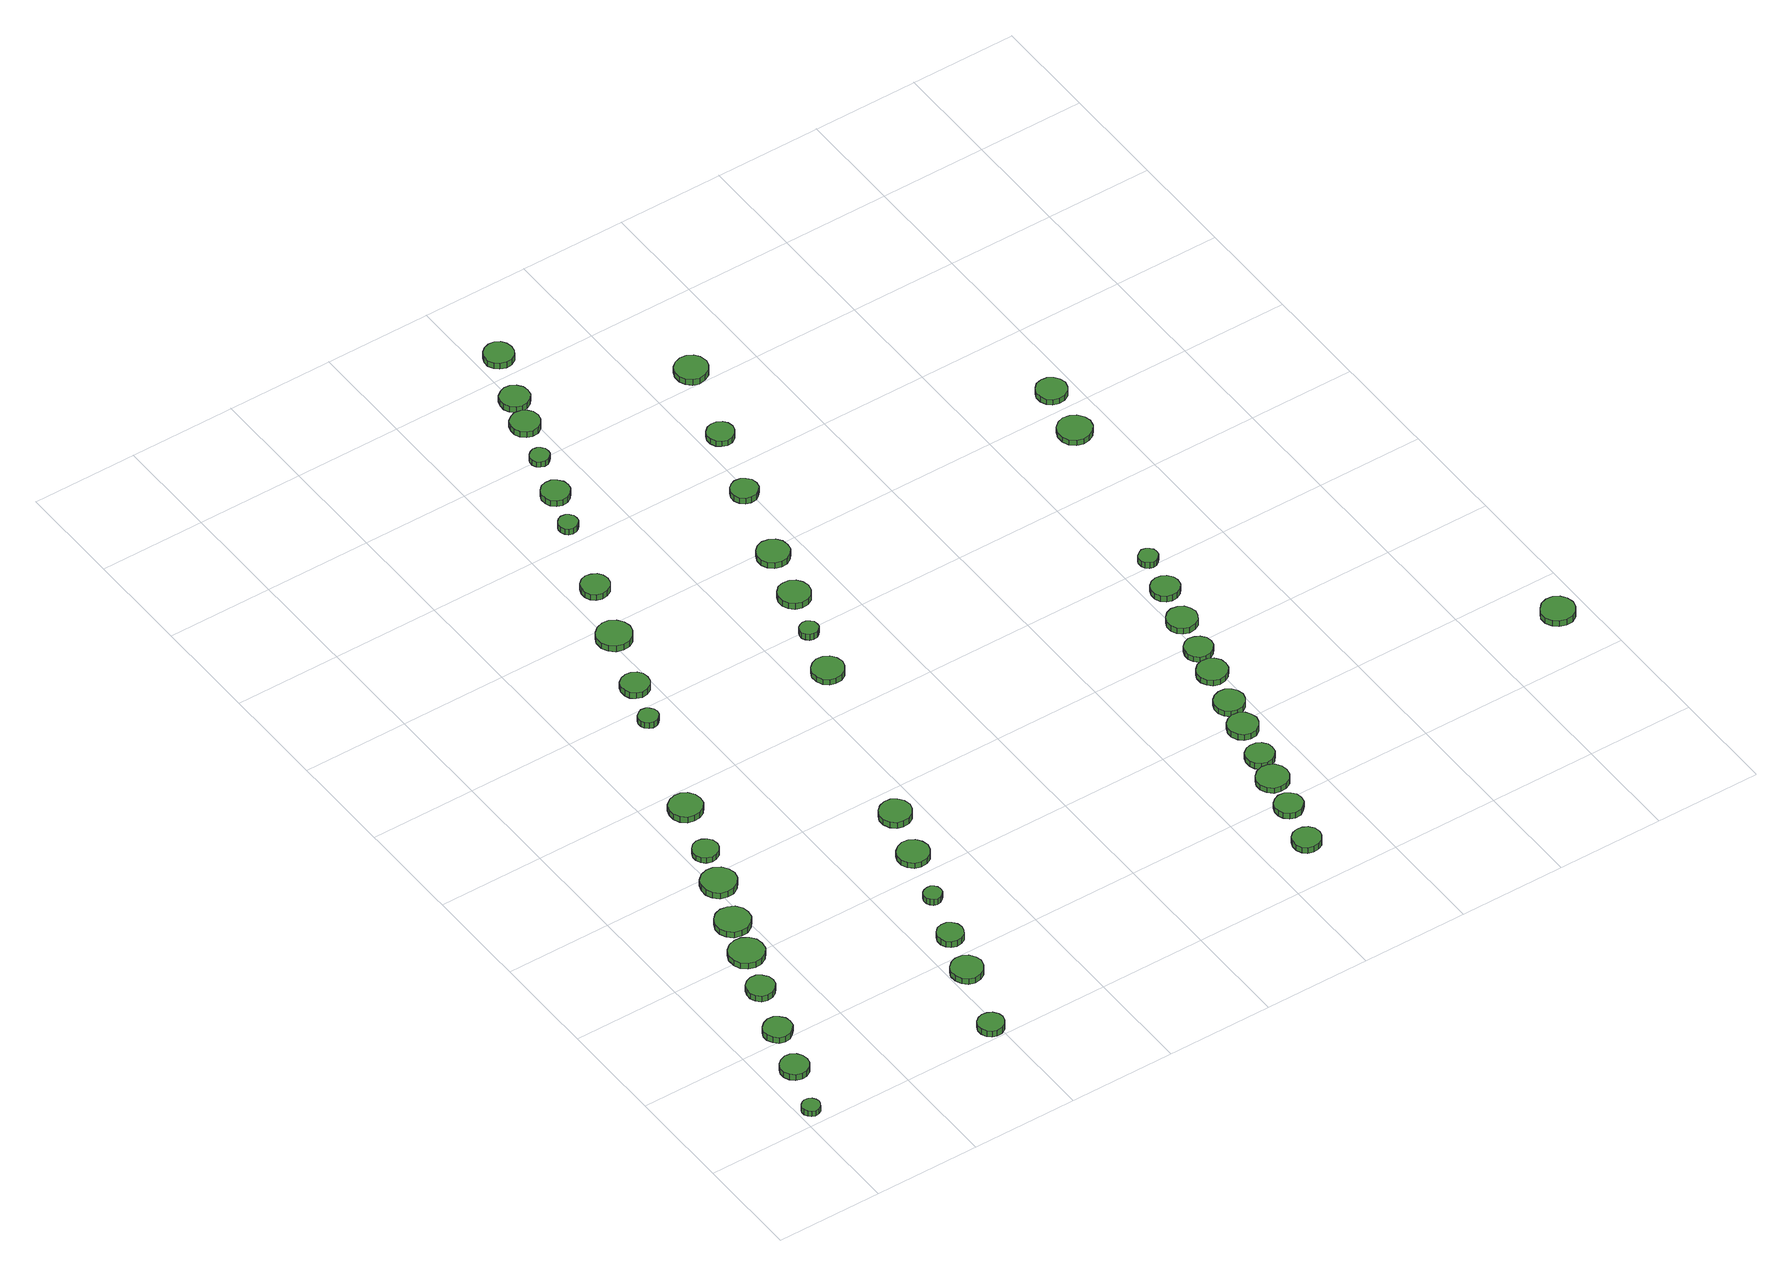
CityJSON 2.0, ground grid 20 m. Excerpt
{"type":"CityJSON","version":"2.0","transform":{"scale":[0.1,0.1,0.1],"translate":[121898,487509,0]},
"CityObjects":{
"tree1":{"type":"SolitaryVegetationObject","attributes":{"function":"something"},"geometry":[{"type":"MultiSurface","lod":"1","boundaries":[[[0,1,2,3,4,5,6,7,8,9,10,11,12,13,14]],[[15,16,17,18,19,20,21,22,23,24,25,26,27,28,29]],[[0,29,28,1]],[[1,28,27,2]],[[2,27,26,3]],[[3,26,25,4]],[[4,25,24,5]],[[5,24,23,6]],[[6,23,22,7]],[[7,22,21,8]],[[8,21,20,9]],[[9,20,19,10]],[[10,19,18,11]],[[11,18,17,12]],[[12,17,16,13]],[[13,16,15,14]],[[14,15,29,0]]]}]},
"tree2":{"type":"SolitaryVegetationObject","attributes":{"function":"something"},"geometry":[{"type":"MultiSurface","lod":"1","boundaries":[[[30,31,32,33,34,35,36,37,38,39,40,41,42,43,44]],[[45,46,47,48,49,50,51,52,53,54,55,56,57,58,59]],[[30,59,58,31]],[[31,58,57,32]],[[32,57,56,33]],[[33,56,55,34]],[[34,55,54,35]],[[35,54,53,36]],[[36,53,52,37]],[[37,52,51,38]],[[38,51,50,39]],[[39,50,49,40]],[[40,49,48,41]],[[41,48,47,42]],[[42,47,46,43]],[[43,46,45,44]],[[44,45,59,30]]]}]},
"tree3":{"type":"SolitaryVegetationObject","attributes":{"function":"something"},"geometry":[{"type":"MultiSurface","lod":"1","boundaries":[[[60,61,62,63,64,65,66,67,68,69,70,71,72,73,74]],[[75,76,77,78,79,80,81,82,83,84,85,86,87,88,89]],[[60,89,88,61]],[[61,88,87,62]],[[62,87,86,63]],[[63,86,85,64]],[[64,85,84,65]],[[65,84,83,66]],[[66,83,82,67]],[[67,82,81,68]],[[68,81,80,69]],[[69,80,79,70]],[[70,79,78,71]],[[71,78,77,72]],[[72,77,76,73]],[[73,76,75,74]],[[74,75,89,60]]]}]},
"tree4":{"type":"SolitaryVegetationObject","attributes":{"function":"something"},"geometry":[{"type":"MultiSurface","lod":"1","boundaries":[[[90,91,92,93,94,95,96,97,98,99,100,101,102,103,104]],[[105,106,107,108,109,110,111,112,113,114,115,116,117,118,119]],[[90,119,118,91]],[[91,118,117,92]],[[92,117,116,93]],[[93,116,115,94]],[[94,115,114,95]],[[95,114,113,96]],[[96,113,112,97]],[[97,112,111,98]],[[98,111,110,99]],[[99,110,109,100]],[[100,109,108,101]],[[101,108,107,102]],[[102,107,106,103]],[[103,106,105,104]],[[104,105,119,90]]]}]},
"tree5":{"type":"SolitaryVegetationObject","attributes":{"function":"something"},"geometry":[{"type":"MultiSurface","lod":"1","boundaries":[[[120,121,122,123,124,125,126,127,128,129,130,131,132,133,134]],[[135,136,137,138,139,140,141,142,143,144,145,146,147,148,149]],[[120,149,148,121]],[[121,148,147,122]],[[122,147,146,123]],[[123,146,145,124]],[[124,145,144,125]],[[125,144,143,126]],[[126,143,142,127]],[[127,142,141,128]],[[128,141,140,129]],[[129,140,139,130]],[[130,139,138,131]],[[131,138,137,132]],[[132,137,136,133]],[[133,136,135,134]],[[134,135,149,120]]]}]},
"tree6":{"type":"SolitaryVegetationObject","attributes":{"function":"something"},"geometry":[{"type":"MultiSurface","lod":"1","boundaries":[[[150,151,152,153,154,155,156,157,158,159,160,161,162,163,164]],[[165,166,167,168,169,170,171,172,173,174,175,176,177,178,179]],[[150,179,178,151]],[[151,178,177,152]],[[152,177,176,153]],[[153,176,175,154]],[[154,175,174,155]],[[155,174,173,156]],[[156,173,172,157]],[[157,172,171,158]],[[158,171,170,159]],[[159,170,169,160]],[[160,169,168,161]],[[161,168,167,162]],[[162,167,166,163]],[[163,166,165,164]],[[164,165,179,150]]]}]},
"tree7":{"type":"SolitaryVegetationObject","attributes":{"function":"something"},"geometry":[{"type":"MultiSurface","lod":"1","boundaries":[[[180,181,182,183,184,185,186,187,188,189,190,191,192,193,194]],[[195,196,197,198,199,200,201,202,203,204,205,206,207,208,209]],[[180,209,208,181]],[[181,208,207,182]],[[182,207,206,183]],[[183,206,205,184]],[[184,205,204,185]],[[185,204,203,186]],[[186,203,202,187]],[[187,202,201,188]],[[188,201,200,189]],[[189,200,199,190]],[[190,199,198,191]],[[191,198,197,192]],[[192,197,196,193]],[[193,196,195,194]],[[194,195,209,180]]]}]},
"tree8":{"type":"SolitaryVegetationObject","attributes":{"function":"something"},"geometry":[{"type":"MultiSurface","lod":"1","boundaries":[[[210,211,212,213,214,215,216,217,218,219,220,221,222,223,224]],[[225,226,227,228,229,230,231,232,233,234,235,236,237,238,239]],[[210,239,238,211]],[[211,238,237,212]],[[212,237,236,213]],[[213,236,235,214]],[[214,235,234,215]],[[215,234,233,216]],[[216,233,232,217]],[[217,232,231,218]],[[218,231,230,219]],[[219,230,229,220]],[[220,229,228,221]],[[221,228,227,222]],[[222,227,226,223]],[[223,226,225,224]],[[224,225,239,210]]]}]},
"tree9":{"type":"SolitaryVegetationObject","attributes":{"function":"something"},"geometry":[{"type":"MultiSurface","lod":"1","boundaries":[[[240,241,242,243,244,245,246,247,248,249,250,251,252,253,254]],[[255,256,257,258,259,260,261,262,263,264,265,266,267,268,269]],[[240,269,268,241]],[[241,268,267,242]],[[242,267,266,243]],[[243,266,265,244]],[[244,265,264,245]],[[245,264,263,246]],[[246,263,262,247]],[[247,262,261,248]],[[248,261,260,249]],[[249,260,259,250]],[[250,259,258,251]],[[251,258,257,252]],[[252,257,256,253]],[[253,256,255,254]],[[254,255,269,240]]]}]},
"tree10":{"type":"SolitaryVegetationObject","attributes":{"function":"something"},"geometry":[{"type":"MultiSurface","lod":"1","boundaries":[[[270,271,272,273,274,275,276,277,278,279,280,281,282,283,284]],[[285,286,287,288,289,290,291,292,293,294,295,296,297,298,299]],[[270,299,298,271]],[[271,298,297,272]],[[272,297,296,273]],[[273,296,295,274]],[[274,295,294,275]],[[275,294,293,276]],[[276,293,292,277]],[[277,292,291,278]],[[278,291,290,279]],[[279,290,289,280]],[[280,289,288,281]],[[281,288,287,282]],[[282,287,286,283]],[[283,286,285,284]],[[284,285,299,270]]]}]},
"tree11":{"type":"SolitaryVegetationObject","attributes":{"function":"something"},"geometry":[{"type":"MultiSurface","lod":"1","boundaries":[[[300,301,302,303,304,305,306,307,308,309,310,311,312,313,314]],[[315,316,317,318,319,320,321,322,323,324,325,326,327,328,329]],[[300,329,328,301]],[[301,328,327,302]],[[302,327,326,303]],[[303,326,325,304]],[[304,325,324,305]],[[305,324,323,306]],[[306,323,322,307]],[[307,322,321,308]],[[308,321,320,309]],[[309,320,319,310]],[[310,319,318,311]],[[311,318,317,312]],[[312,317,316,313]],[[313,316,315,314]],[[314,315,329,300]]]}]},
"tree12":{"type":"SolitaryVegetationObject","attributes":{"function":"something"},"geometry":[{"type":"MultiSurface","lod":"1","boundaries":[[[330,331,332,333,334,335,336,337,338,339,340,341,342,343,344]],[[345,346,347,348,349,350,351,352,353,354,355,356,357,358,359]],[[330,359,358,331]],[[331,358,357,332]],[[332,357,356,333]],[[333,356,355,334]],[[334,355,354,335]],[[335,354,353,336]],[[336,353,352,337]],[[337,352,351,338]],[[338,351,350,339]],[[339,350,349,340]],[[340,349,348,341]],[[341,348,347,342]],[[342,347,346,343]],[[343,346,345,344]],[[344,345,359,330]]]}]},
"tree13":{"type":"SolitaryVegetationObject","attributes":{"function":"something"},"geometry":[{"type":"MultiSurface","lod":"1","boundaries":[[[360,361,362,363,364,365,366,367,368,369,370,371,372,373,374]],[[375,376,377,378,379,380,381,382,383,384,385,386,387,388,389]],[[360,389,388,361]],[[361,388,387,362]],[[362,387,386,363]],[[363,386,385,364]],[[364,385,384,365]],[[365,384,383,366]],[[366,383,382,367]],[[367,382,381,368]],[[368,381,380,369]],[[369,380,379,370]],[[370,379,378,371]],[[371,378,377,372]],[[372,377,376,373]],[[373,376,375,374]],[[374,375,389,360]]]}]},
"tree14":{"type":"SolitaryVegetationObject","attributes":{"function":"something"},"geometry":[{"type":"MultiSurface","lod":"1","boundaries":[[[390,391,392,393,394,395,396,397,398,399,400,401,402,403,404]],[[405,406,407,408,409,410,411,412,413,414,415,416,417,418,419]],[[390,419,418,391]],[[391,418,417,392]],[[392,417,416,393]],[[393,416,415,394]],[[394,415,414,395]],[[395,414,413,396]],[[396,413,412,397]],[[397,412,411,398]],[[398,411,410,399]],[[399,410,409,400]],[[400,409,408,401]],[[401,408,407,402]],[[402,407,406,403]],[[403,406,405,404]],[[404,405,419,390]]]}]},
"tree15":{"type":"SolitaryVegetationObject","attributes":{"function":"something"},"geometry":[{"type":"MultiSurface","lod":"1","boundaries":[[[420,421,422,423,424,425,426,427,428,429,430,431,432,433,434]],[[435,436,437,438,439,440,441,442,443,444,445,446,447,448,449]],[[420,449,448,421]],[[421,448,447,422]],[[422,447,446,423]],[[423,446,445,424]],[[424,445,444,425]],[[425,444,443,426]],[[426,443,442,427]],[[427,442,441,428]],[[428,441,440,429]],[[429,440,439,430]],[[430,439,438,431]],[[431,438,437,432]],[[432,437,436,433]],[[433,436,435,434]],[[434,435,449,420]]]}]},
"tree16":{"type":"SolitaryVegetationObject","attributes":{"function":"something"},"geometry":[{"type":"MultiSurface","lod":"1","boundaries":[[[450,451,452,453,454,455,456,457,458,459,460,461,462,463,464]],[[465,466,467,468,469,470,471,472,473,474,475,476,477,478,479]],[[450,479,478,451]],[[451,478,477,452]],[[452,477,476,453]],[[453,476,475,454]],[[454,475,474,455]],[[455,474,473,456]],[[456,473,472,457]],[[457,472,471,458]],[[458,471,470,459]],[[459,470,469,460]],[[460,469,468,461]],[[461,468,467,462]],[[462,467,466,463]],[[463,466,465,464]],[[464,465,479,450]]]}]},
"tree17":{"type":"SolitaryVegetationObject","attributes":{"function":"something"},"geometry":[{"type":"MultiSurface","lod":"1","boundaries":[[[480,481,482,483,484,485,486,487,488,489,490,491,492,493,494]],[[495,496,497,498,499,500,501,502,503,504,505,506,507,508,509]],[[480,509,508,481]],[[481,508,507,482]],[[482,507,506,483]],[[483,506,505,484]],[[484,505,504,485]],[[485,504,503,486]],[[486,503,502,487]],[[487,502,501,488]],[[488,501,500,489]],[[489,500,499,490]],[[490,499,498,491]],[[491,498,497,492]],[[492,497,496,493]],[[493,496,495,494]],[[494,495,509,480]]]}]},
"tree18":{"type":"SolitaryVegetationObject","attributes":{"function":"something"},"geometry":[{"type":"MultiSurface","lod":"1","boundaries":[[[510,511,512,513,514,515,516,517,518,519,520,521,522,523,524]],[[525,526,527,528,529,530,531,532,533,534,535,536,537,538,539]],[[510,539,538,511]],[[511,538,537,512]],[[512,537,536,513]],[[513,536,535,514]],[[514,535,534,515]],[[515,534,533,516]],[[516,533,532,517]],[[517,532,531,518]],[[518,531,530,519]],[[519,530,529,520]],[[520,529,528,521]],[[521,528,527,522]],[[522,527,526,523]],[[523,526,525,524]],[[524,525,539,510]]]}]},
"tree19":{"type":"SolitaryVegetationObject","attributes":{"function":"something"},"geometry":[{"type":"MultiSurface","lod":"1","boundaries":[[[540,541,542,543,544,545,546,547,548,549,550,551,552,553,554]],[[555,556,557,558,559,560,561,562,563,564,565,566,567,568,569]],[[540,569,568,541]],[[541,568,567,542]],[[542,567,566,543]],[[543,566,565,544]],[[544,565,564,545]],[[545,564,563,546]],[[546,563,562,547]],[[547,562,561,548]],[[548,561,560,549]],[[549,560,559,550]],[[550,559,558,551]],[[551,558,557,552]],[[552,557,556,553]],[[553,556,555,554]],[[554,555,569,540]]]}]},
"tree20":{"type":"SolitaryVegetationObject","attributes":{"function":"something"},"geometry":[{"type":"MultiSurface","lod":"1","boundaries":[[[570,571,572,573,574,575,576,577,578,579,580,581,582,583,584]],[[585,586,587,588,589,590,591,592,593,594,595,596,597,598,599]],[[570,599,598,571]],[[571,598,597,572]],[[572,597,596,573]],[[573,596,595,574]],[[574,595,594,575]],[[575,594,593,576]],[[576,593,592,577]],[[577,592,591,578]],[[578,591,590,579]],[[579,590,589,580]],[[580,589,588,581]],[[581,588,587,582]],[[582,587,586,583]],[[583,586,585,584]],[[584,585,599,570]]]}]},
"tree21":{"type":"SolitaryVegetationObject","attributes":{"function":"something"},"geometry":[{"type":"MultiSurface","lod":"1","boundaries":[[[600,601,602,603,604,605,606,607,608,609,610,611,612,613,614]],[[615,616,617,618,619,620,621,622,623,624,625,626,627,628,629]],[[600,629,628,601]],[[601,628,627,602]],[[602,627,626,603]],[[603,626,625,604]],[[604,625,624,605]],[[605,624,623,606]],[[606,623,622,607]],[[607,622,621,608]],[[608,621,620,609]],[[609,620,619,610]],[[610,619,618,611]],[[611,618,617,612]],[[612,617,616,613]],[[613,616,615,614]],[[614,615,629,600]]]}]},
"tree22":{"type":"SolitaryVegetationObject","attributes":{"function":"something"},"geometry":[{"type":"MultiSurface","lod":"1","boundaries":[[[630,631,632,633,634,635,636,637,638,639,640,641,642,643,644]],[[645,646,647,648,649,650,651,652,653,654,655,656,657,658,659]],[[630,659,658,631]],[[631,658,657,632]],[[632,657,656,633]],[[633,656,655,634]],[[634,655,654,635]],[[635,654,653,636]],[[636,653,652,637]],[[637,652,651,638]],[[638,651,650,639]],[[639,650,649,640]],[[640,649,648,641]],[[641,648,647,642]],[[642,647,646,643]],[[643,646,645,644]],[[644,645,659,630]]]}]},
"tree23":{"type":"SolitaryVegetationObject","attributes":{"function":"something"},"geometry":[{"type":"MultiSurface","lod":"1","boundaries":[[[660,661,662,663,664,665,666,667,668,669,670,671,672,673,674]],[[675,676,677,678,679,680,681,682,683,684,685,686,687,688,689]],[[660,689,688,661]],[[661,688,687,662]],[[662,687,686,663]],[[663,686,685,664]],[[664,685,684,665]],[[665,684,683,666]],[[666,683,682,667]],[[667,682,681,668]],[[668,681,680,669]],[[669,680,679,670]],[[670,679,678,671]],[[671,678,677,672]],[[672,677,676,673]],[[673,676,675,674]],[[674,675,689,660]]]}]},
"tree24":{"type":"SolitaryVegetationObject","attributes":{"function":"something"},"geometry":[{"type":"MultiSurface","lod":"1","boundaries":[[[690,691,692,693,694,695,696,697,698,699,700,701,702,703,704]],[[705,706,707,708,709,710,711,712,713,714,715,716,717,718,719]],[[690,719,718,691]],[[691,718,717,692]],[[692,717,716,693]],[[693,716,715,694]],[[694,715,714,695]],[[695,714,713,696]],[[696,713,712,697]],[[697,712,711,698]],[[698,711,710,699]],[[699,710,709,700]],[[700,709,708,701]],[[701,708,707,702]],[[702,707,706,703]],[[703,706,705,704]],[[704,705,719,690]]]}]},
"tree25":{"type":"SolitaryVegetationObject","attributes":{"function":"something"},"geometry":[{"type":"MultiSurface","lod":"1","boundaries":[[[720,721,722,723,724,725,726,727,728,729,730,731,732,733,734]],[[735,736,737,738,739,740,741,742,743,744,745,746,747,748,749]],[[720,749,748,721]],[[721,748,747,722]],[[722,747,746,723]],[[723,746,745,724]],[[724,745,744,725]],[[725,744,743,726]],[[726,743,742,727]],[[727,742,741,728]],[[728,741,740,729]],[[729,740,739,730]],[[730,739,738,731]],[[731,738,737,732]],[[732,737,736,733]],[[733,736,735,734]],[[734,735,749,720]]]}]},
"tree26":{"type":"SolitaryVegetationObject","attributes":{"function":"something"},"geometry":[{"type":"MultiSurface","lod":"1","boundaries":[[[750,751,752,753,754,755,756,757,758,759,760,761,762,763,764]],[[765,766,767,768,769,770,771,772,773,774,775,776,777,778,779]],[[750,779,778,751]],[[751,778,777,752]],[[752,777,776,753]],[[753,776,775,754]],[[754,775,774,755]],[[755,774,773,756]],[[756,773,772,757]],[[757,772,771,758]],[[758,771,770,759]],[[759,770,769,760]],[[760,769,768,761]],[[761,768,767,762]],[[762,767,766,763]],[[763,766,765,764]],[[764,765,779,750]]]}]},
"tree27":{"type":"SolitaryVegetationObject","attributes":{"function":"something"},"geometry":[{"type":"MultiSurface","lod":"1","boundaries":[[[780,781,782,783,784,785,786,787,788,789,790,791,792,793,794]],[[795,796,797,798,799,800,801,802,803,804,805,806,807,808,809]],[[780,809,808,781]],[[781,808,807,782]],[[782,807,806,783]],[[783,806,805,784]],[[784,805,804,785]],[[785,804,803,786]],[[786,803,802,787]],[[787,802,801,788]],[[788,801,800,789]],[[789,800,799,790]],[[790,799,798,791]],[[791,798,797,792]],[[792,797,796,793]],[[793,796,795,794]],[[794,795,809,780]]]}]},
"tree28":{"type":"SolitaryVegetationObject","attributes":{"function":"something"},"geometry":[{"type":"MultiSurface","lod":"1","boundaries":[[[810,811,812,813,814,815,816,817,818,819,820,821,822,823,824]],[[825,826,827,828,829,830,831,832,833,834,835,836,837,838,839]],[[810,839,838,811]],[[811,838,837,812]],[[812,837,836,813]],[[813,836,835,814]],[[814,835,834,815]],[[815,834,833,816]],[[816,833,832,817]],[[817,832,831,818]],[[818,831,830,819]],[[819,830,829,820]],[[820,829,828,821]],[[821,828,827,822]],[[822,827,826,823]],[[823,826,825,824]],[[824,825,839,810]]]}]},
"tree29":{"type":"SolitaryVegetationObject","attributes":{"function":"something"},"geometry":[{"type":"MultiSurface","lod":"1","boundaries":[[[840,841,842,843,844,845,846,847,848,849,850,851,852,853,854]],[[855,856,857,858,859,860,861,862,863,864,865,866,867,868,869]],[[840,869,868,841]],[[841,868,867,842]],[[842,867,866,843]],[[843,866,865,844]],[[844,865,864,845]],[[845,864,863,846]],[[846,863,862,847]],[[847,862,861,848]],[[848,861,860,849]],[[849,860,859,850]],[[850,859,858,851]],[[851,858,857,852]],[[852,857,856,853]],[[853,856,855,854]],[[854,855,869,840]]]}]},
"tree30":{"type":"SolitaryVegetationObject","attributes":{"function":"something"},"geometry":[{"type":"MultiSurface","lod":"1","boundaries":[[[870,871,872,873,874,875,876,877,878,879,880,881,882,883,884]],[[885,886,887,888,889,890,891,892,893,894,895,896,897,898,899]],[[870,899,898,871]],[[871,898,897,872]],[[872,897,896,873]],[[873,896,895,874]],[[874,895,894,875]],[[875,894,893,876]],[[876,893,892,877]],[[877,892,891,878]],[[878,891,890,879]],[[879,890,889,880]],[[880,889,888,881]],[[881,888,887,882]],[[882,887,886,883]],[[883,886,885,884]],[[884,885,899,870]]]}]},
"tree31":{"type":"SolitaryVegetationObject","attributes":{"function":"something"},"geometry":[{"type":"MultiSurface","lod":"1","boundaries":[[[900,901,902,903,904,905,906,907,908,909,910,911,912,913,914]],[[915,916,917,918,919,920,921,922,923,924,925,926,927,928,929]],[[900,929,928,901]],[[901,928,927,902]],[[902,927,926,903]],[[903,926,925,904]],[[904,925,924,905]],[[905,924,923,906]],[[906,923,922,907]],[[907,922,921,908]],[[908,921,920,909]],[[909,920,919,910]],[[910,919,918,911]],[[911,918,917,912]],[[912,917,916,913]],[[913,916,915,914]],[[914,915,929,900]]]}]},
"tree32":{"type":"SolitaryVegetationObject","attributes":{"function":"something"},"geometry":[{"type":"MultiSurface","lod":"1","boundaries":[[[930,931,932,933,934,935,936,937,938,939,940,941,942,943,944]],[[945,946,947,948,949,950,951,952,953,954,955,956,957,958,959]],[[930,959,958,931]],[[931,958,957,932]],[[932,957,956,933]],[[933,956,955,934]],[[934,955,954,935]],[[935,954,953,936]],[[936,953,952,937]],[[937,952,951,938]],[[938,951,950,939]],[[939,950,949,940]],[[940,949,948,941]],[[941,948,947,942]],[[942,947,946,943]],[[943,946,945,944]],[[944,945,959,930]]]}]},
"tree33":{"type":"SolitaryVegetationObject","attributes":{"function":"something"},"geometry":[{"type":"MultiSurface","lod":"1","boundaries":[[[960,961,962,963,964,965,966,967,968,969,970,971,972,973,974]],[[975,976,977,978,979,980,981,982,983,984,985,986,987,988,989]],[[960,989,988,961]],[[961,988,987,962]],[[962,987,986,963]],[[963,986,985,964]],[[964,985,984,965]],[[965,984,983,966]],[[966,983,982,967]],[[967,982,981,968]],[[968,981,980,969]],[[969,980,979,970]],[[970,979,978,971]],[[971,978,977,972]],[[972,977,976,973]],[[973,976,975,974]],[[974,975,989,960]]]}]},
"tree34":{"type":"SolitaryVegetationObject","attributes":{"function":"something"},"geometry":[{"type":"MultiSurface","lod":"1","boundaries":[[[990,991,992,993,994,995,996,997,998,999,1000,1001,1002,1003,1004]],[[1005,1006,1007,1008,1009,1010,1011,1012,1013,1014,1015,1016,1017,1018,1019]],[[990,1019,1018,991]],[[991,1018,1017,992]],[[992,1017,1016,993]],[[993,1016,1015,994]],[[994,1015,1014,995]],[[995,1014,1013,996]],[[996,1013,1012,997]],[[997,1012,1011,998]],[[998,1011,1010,999]],[[999,1010,1009,1000]],[[1000,1009,1008,1001]],[[1001,1008,1007,1002]],[[1002,1007,1006,1003]],[[1003,1006,1005,1004]],[[1004,1005,1019,990]]]}]},
"tree35":{"type":"SolitaryVegetationObject","attributes":{"function":"something"},"geometry":[{"type":"MultiSurface","lod":"1","boundaries":[[[1020,1021,1022,1023,1024,1025,1026,1027,1028,1029,1030,1031,1032,1033,1034]],[[1035,1036,1037,1038,1039,1040,1041,1042,1043,1044,1045,1046,1047,1048,1049]],[[1020,1049,1048,1021]],[[1021,1048,1047,1022]],[[1022,1047,1046,1023]],[[1023,1046,1045,1024]],[[1024,1045,1044,1025]],[[1025,1044,1043,1026]],[[1026,1043,1042,1027]],[[1027,1042,1041,1028]],[[1028,1041,1040,1029]],[[1029,1040,1039,1030]],[[1030,1039,1038,1031]],[[1031,1038,1037,1032]],[[1032,1037,1036,1033]],[[1033,1036,1035,1034]],[[1034,1035,1049,1020]]]}]},
"tree36":{"type":"SolitaryVegetationObject","attributes":{"function":"something"},"geometry":[{"type":"MultiSurface","lod":"1","boundaries":[[[1050,1051,1052,1053,1054,1055,1056,1057,1058,1059,1060,1061,1062,1063,1064]],[[1065,1066,1067,1068,1069,1070,1071,1072,1073,1074,1075,1076,1077,1078,1079]],[[1050,1079,1078,1051]],[[1051,1078,1077,1052]],[[1052,1077,1076,1053]],[[1053,1076,1075,1054]],[[1054,1075,1074,1055]],[[1055,1074,1073,1056]],[[1056,1073,1072,1057]],[[1057,1072,1071,1058]],[[1058,1071,1070,1059]],[[1059,1070,1069,1060]],[[1060,1069,1068,1061]],[[1061,1068,1067,1062]],[[1062,1067,1066,1063]],[[1063,1066,1065,1064]],[[1064,1065,1079,1050]]]}]},
"tree37":{"type":"SolitaryVegetationObject","attributes":{"function":"something"},"geometry":[{"type":"MultiSurface","lod":"1","boundaries":[[[1080,1081,1082,1083,1084,1085,1086,1087,1088,1089,1090,1091,1092,1093,1094]],[[1095,1096,1097,1098,1099,1100,1101,1102,1103,1104,1105,1106,1107,1108,1109]],[[1080,1109,1108,1081]],[[1081,1108,1107,1082]],[[1082,1107,1106,1083]],[[1083,1106,1105,1084]],[[1084,1105,1104,1085]],[[1085,1104,1103,1086]],[[1086,1103,1102,1087]],[[1087,1102,1101,1088]],[[1088,1101,1100,1089]],[[1089,1100,1099,1090]],[[1090,1099,1098,1091]],[[1091,1098,1097,1092]],[[1092,1097,1096,1093]],[[1093,1096,1095,1094]],[[1094,1095,1109,1080]]]}]},
"tree38":{"type":"SolitaryVegetationObject","attributes":{"function":"something"},"geometry":[{"type":"MultiSurface","lod":"1","boundaries":[[[1110,1111,1112,1113,1114,1115,1116,1117,1118,1119,1120,1121,1122,1123,1124]],[[1125,1126,1127,1128,1129,1130,1131,1132,1133,1134,1135,1136,1137,1138,1139]],[[1110,1139,1138,1111]],[[1111,1138,1137,1112]],[[1112,1137,1136,1113]],[[1113,1136,1135,1114]],[[1114,1135,1134,1115]],[[1115,1134,1133,1116]],[[1116,1133,1132,1117]],[[1117,1132,1131,1118]],[[1118,1131,1130,1119]],[[1119,1130,1129,1120]],[[1120,1129,1128,1121]],[[1121,1128,1127,1122]],[[1122,1127,1126,1123]],[[1123,1126,1125,1124]],[[1124,1125,1139,1110]]]}]},
"tree39":{"type":"SolitaryVegetationObject","attributes":{"function":"something"},"geometry":[{"type":"MultiSurface","lod":"1","boundaries":[[[1140,1141,1142,1143,1144,1145,1146,1147,1148,1149,1150,1151,1152,1153,1154]],[[1155,1156,1157,1158,1159,1160,1161,1162,1163,1164,1165,1166,1167,1168,1169]],[[1140,1169,1168,1141]],[[1141,1168,1167,1142]],[[1142,1167,1166,1143]],[[1143,1166,1165,1144]],[[1144,1165,1164,1145]],[[1145,1164,1163,1146]],[[1146,1163,1162,1147]],[[1147,1162,1161,1148]],[[1148,1161,1160,1149]],[[1149,1160,1159,1150]],[[1150,1159,1158,1151]],[[1151,1158,1157,1152]],[[1152,1157,1156,1153]],[[1153,1156,1155,1154]],[[1154,1155,1169,1140]]]}]},
"tree40":{"type":"SolitaryVegetationObject","attributes":{"function":"something"},"geometry":[{"type":"MultiSurface","lod":"1","boundaries":[[[1170,1171,1172,1173,1174,1175,1176,1177,1178,1179,1180,1181,1182,1183,1184]],[[1185,1186,1187,1188,1189,1190,1191,1192,1193,1194,1195,1196,1197,1198,1199]],[[1170,1199,1198,1171]],[[1171,1198,1197,1172]],[[1172,1197,1196,1173]],[[1173,1196,1195,1174]],[[1174,1195,1194,1175]],[[1175,1194,1193,1176]],[[1176,1193,1192,1177]],[[1177,1192,1191,1178]],[[1178,1191,1190,1179]],[[1179,1190,1189,1180]],[[1180,1189,1188,1181]],[[1181,1188,1187,1182]],[[1182,1187,1186,1183]],[[1183,1186,1185,1184]],[[1184,1185,1199,1170]]]}]},
"tree41":{"type":"SolitaryVegetationObject","attributes":{"function":"something"},"geometry":[{"type":"MultiSurface","lod":"1","boundaries":[[[1200,1201,1202,1203,1204,1205,1206,1207,1208,1209,1210,1211,1212,1213,1214]],[[1215,1216,1217,1218,1219,1220,1221,1222,1223,1224,1225,1226,1227,1228,1229]],[[1200,1229,1228,1201]],[[1201,1228,1227,1202]],[[1202,1227,1226,1203]],[[1203,1226,1225,1204]],[[1204,1225,1224,1205]],[[1205,1224,1223,1206]],[[1206,1223,1222,1207]],[[1207,1222,1221,1208]],[[1208,1221,1220,1209]],[[1209,1220,1219,1210]],[[1210,1219,1218,1211]],[[1211,1218,1217,1212]],[[1212,1217,1216,1213]],[[1213,1216,1215,1214]],[[1214,1215,1229,1200]]]}]},
"tree42":{"type":"SolitaryVegetationObject","attributes":{"function":"something"},"geometry":[{"type":"MultiSurface","lod":"1","boundaries":[[[1230,1231,1232,1233,1234,1235,1236,1237,1238,1239,1240,1241,1242,1243,1244]],[[1245,1246,1247,1248,1249,1250,1251,1252,1253,1254,1255,1256,1257,1258,1259]],[[1230,1259,1258,1231]],[[1231,1258,1257,1232]],[[1232,1257,1256,1233]],[[1233,1256,1255,1234]],[[1234,1255,1254,1235]],[[1235,1254,1253,1236]],[[1236,1253,1252,1237]],[[1237,1252,1251,1238]],[[1238,1251,1250,1239]],[[1239,1250,1249,1240]],[[1240,1249,1248,1241]],[[1241,1248,1247,1242]],[[1242,1247,1246,1243]],[[1243,1246,1245,1244]],[[1244,1245,1259,1230]]]}]},
"tree43":{"type":"SolitaryVegetationObject","attributes":{"function":"something"},"geometry":[{"type":"MultiSurface","lod":"1","boundaries":[[[1260,1261,1262,1263,1264,1265,1266,1267,1268,1269,1270,1271,1272,1273,1274]],[[1275,1276,1277,1278,1279,1280,1281,1282,1283,1284,1285,1286,1287,1288,1289]],[[1260,1289,1288,1261]],[[1261,1288,1287,1262]],[[1262,1287,1286,1263]],[[1263,1286,1285,1264]],[[1264,1285,1284,1265]],[[1265,1284,1283,1266]],[[1266,1283,1282,1267]],[[1267,1282,1281,1268]],[[1268,1281,1280,1269]],[[1269,1280,1279,1270]],[[1270,1279,1278,1271]],[[1271,1278,1277,1272]],[[1272,1277,1276,1273]],[[1273,1276,1275,1274]],[[1274,1275,1289,1260]]]}]},
"tree44":{"type":"SolitaryVegetationObject","attributes":{"function":"something"},"geometry":[{"type":"MultiSurface","lod":"1","boundaries":[[[1290,1291,1292,1293,1294,1295,1296,1297,1298,1299,1300,1301,1302,1303,1304]],[[1305,1306,1307,1308,1309,1310,1311,1312,1313,1314,1315,1316,1317,1318,1319]],[[1290,1319,1318,1291]],[[1291,1318,1317,1292]],[[1292,1317,1316,1293]],[[1293,1316,1315,1294]],[[1294,1315,1314,1295]],[[1295,1314,1313,1296]],[[1296,1313,1312,1297]],[[1297,1312,1311,1298]],[[1298,1311,1310,1299]],[[1299,1310,1309,1300]],[[1300,1309,1308,1301]],[[1301,1308,1307,1302]],[[1302,1307,1306,1303]],[[1303,1306,1305,1304]],[[1304,1305,1319,1290]]]}]},
"tree45":{"type":"SolitaryVegetationObject","attributes":{"function":"something"},"geometry":[{"type":"MultiSurface","lod":"1","boundaries":[[[1320,1321,1322,1323,1324,1325,1326,1327,1328,1329,1330,1331,1332,1333,1334]],[[1335,1336,1337,1338,1339,1340,1341,1342,1343,1344,1345,1346,1347,1348,1349]],[[1320,1349,1348,1321]],[[1321,1348,1347,1322]],[[1322,1347,1346,1323]],[[1323,1346,1345,1324]],[[1324,1345,1344,1325]],[[1325,1344,1343,1326]],[[1326,1343,1342,1327]],[[1327,1342,1341,1328]],[[1328,1341,1340,1329]],[[1329,1340,1339,1330]],[[1330,1339,1338,1331]],[[1331,1338,1337,1332]],[[1332,1337,1336,1333]],[[1333,1336,1335,1334]],[[1334,1335,1349,1320]]]}]},
"tree46":{"type":"SolitaryVegetationObject","attributes":{"function":"something"},"geometry":[{"type":"MultiSurface","lod":"1","boundaries":[[[1350,1351,1352,1353,1354,1355,1356,1357,1358,1359,1360,1361,1362,1363,1364]],[[1365,1366,1367,1368,1369,1370,1371,1372,1373,1374,1375,1376,1377,1378,1379]],[[1350,1379,1378,1351]],[[1351,1378,1377,1352]],[[1352,1377,1376,1353]],[[1353,1376,1375,1354]],[[1354,1375,1374,1355]],[[1355,1374,1373,1356]],[[1356,1373,1372,1357]],[[1357,1372,1371,1358]],[[1358,1371,1370,1359]],[[1359,1370,1369,1360]],[[1360,1369,1368,1361]],[[1361,1368,1367,1362]],[[1362,1367,1366,1363]],[[1363,1366,1365,1364]],[[1364,1365,1379,1350]]]}]}
},
"vertices":[
[40,31,15],[38,38,15],[34,44,15],[28,47,15],[21,48,15],[15,46,15],[10,41,15],[7,35,15],[7,28,15],[10,22,15],[15,17,15],[21,15,15],[28,16,15],[34,19,15],[38,25,15],[38,25,3],[34,19,3],[28,16,3],[21,15,3],[15,17,3],[10,22,3],[7,28,3],[7,35,3],[10,41,3],[15,46,3],[21,48,3],[28,47,3],[34,44,3],[38,38,3],[40,31,3],
[82,128,16],[80,138,16],[74,147,16],[64,153,16],[54,154,16],[43,150,16],[35,143,16],[31,133,16],[31,123,16],[35,113,16],[43,105,16],[54,102,16],[64,103,16],[74,109,16],[80,117,16],[80,117,3],[74,109,3],[64,103,3],[54,102,3],[43,105,3],[35,113,3],[31,123,3],[31,133,3],[35,143,3],[43,150,3],[54,154,3],[64,153,3],[74,147,3],[80,138,3],[82,128,3],
[111,219,16],[109,230,16],[102,238,16],[93,244,16],[82,245,16],[72,241,16],[64,234,16],[59,224,16],[59,214,16],[64,204,16],[72,196,16],[82,193,16],[93,194,16],[102,200,16],[109,208,16],[109,208,3],[102,200,3],[93,194,3],[82,193,3],[72,196,3],[64,204,3],[59,214,3],[59,224,3],[64,234,3],[72,241,3],[82,245,3],[93,244,3],[102,238,3],[109,230,3],[111,219,3],
[145,319,16],[143,329,16],[136,338,16],[127,344,16],[116,345,16],[106,341,16],[98,334,16],[94,324,16],[94,313,16],[98,304,16],[106,296,16],[116,293,16],[127,294,16],[136,300,16],[143,308,16],[143,308,3],[136,300,3],[127,294,3],[116,293,3],[106,296,3],[98,304,3],[94,313,3],[94,324,3],[98,334,3],[106,341,3],[116,345,3],[127,344,3],[136,338,3],[143,329,3],[145,319,3],
[180,402,17],[178,415,17],[170,426,17],[158,433,17],[145,434,17],[132,430,17],[122,421,17],[117,409,17],[117,395,17],[122,383,17],[132,374,17],[145,370,17],[158,371,17],[170,378,17],[178,389,17],[178,389,4],[170,378,4],[158,371,4],[145,370,4],[132,374,4],[122,383,4],[117,395,4],[117,409,4],[122,421,4],[132,430,4],[145,434,4],[158,433,4],[170,426,4],[178,415,4],[180,402,4],
[205,479,16],[203,492,16],[195,503,16],[183,509,16],[170,511,16],[157,507,16],[147,498,16],[142,485,16],[142,472,16],[147,460,16],[157,451,16],[170,447,16],[183,448,16],[195,455,16],[203,466,16],[203,466,3],[195,455,3],[183,448,3],[170,447,3],[157,451,3],[147,460,3],[142,472,3],[142,485,3],[147,498,3],[157,507,3],[170,511,3],[183,509,3],[195,503,3],[203,492,3],[205,479,3],
[241,571,16],[238,584,16],[230,595,16],[218,602,16],[205,603,16],[192,599,16],[182,590,16],[177,578,16],[177,564,16],[182,552,16],[192,543,16],[205,539,16],[218,540,16],[230,547,16],[238,558,16],[238,558,3],[230,547,3],[218,540,3],[205,539,3],[192,543,3],[182,552,3],[177,564,3],[177,578,3],[182,590,3],[192,599,3],[205,603,3],[218,602,3],[230,595,3],[238,584,3],[241,571,3],
[412,26,15],[410,35,15],[404,43,15],[395,48,15],[385,49,15],[376,46,15],[369,40,15],[365,31,15],[365,21,15],[369,11,15],[376,5,15],[385,2,15],[395,3,15],[404,8,15],[410,16,15],[410,16,2],[404,8,2],[395,3,2],[385,2,2],[376,5,2],[369,11,2],[365,21,2],[365,31,2],[369,40,2],[376,46,2],[385,49,2],[395,48,2],[404,43,2],[410,35,2],[412,26,2],
[258,647,16],[256,657,16],[250,665,16],[241,670,16],[232,671,16],[222,668,16],[215,661,16],[211,652,16],[211,643,16],[215,634,16],[222,627,16],[232,624,16],[241,625,16],[250,630,16],[256,638,16],[256,638,4],[250,630,4],[241,625,4],[232,624,4],[222,627,4],[215,634,4],[211,643,4],[211,652,4],[215,661,4],[222,668,4],[232,671,4],[241,670,4],[250,665,4],[256,657,4],[258,647,4],
[460,158,16],[457,170,16],[450,180,16],[440,186,16],[427,187,16],[416,183,16],[407,175,16],[402,164,16],[402,152,16],[407,140,16],[416,132,16],[427,128,16],[440,130,16],[450,136,16],[457,146,16],[457,146,4],[450,136,4],[440,130,4],[427,128,4],[416,132,4],[407,140,4],[402,152,4],[402,164,4],[407,175,4],[416,183,4],[427,187,4],[440,186,4],[450,180,4],[457,170,4],[460,158,4],
[297,753,17],[295,765,17],[287,776,17],[276,782,17],[264,783,17],[252,779,17],[242,771,17],[237,759,17],[237,747,17],[242,735,17],[252,726,17],[264,723,17],[276,724,17],[287,730,17],[295,740,17],[295,740,4],[287,730,4],[276,724,4],[264,723,4],[252,726,4],[242,735,4],[237,747,4],[237,759,4],[242,771,4],[252,779,4],[264,783,4],[276,782,4],[287,776,4],[295,765,4],[297,753,4],
[480,244,16],[478,254,16],[472,262,16],[464,267,16],[454,268,16],[444,265,16],[437,258,16],[433,249,16],[433,239,16],[437,230,16],[444,223,16],[454,220,16],[464,221,16],[472,226,16],[478,235,16],[478,235,3],[472,226,3],[464,221,3],[454,220,3],[444,223,3],[437,230,3],[433,239,3],[433,249,3],[437,258,3],[444,265,3],[454,268,3],[464,267,3],[472,262,3],[478,254,3],[480,244,3],
[504,341,15],[503,348,15],[499,353,15],[493,357,15],[486,357,15],[479,355,15],[474,351,15],[471,344,15],[471,337,15],[474,331,15],[479,326,15],[486,324,15],[493,325,15],[499,329,15],[503,334,15],[503,334,2],[499,329,2],[493,325,2],[486,324,2],[479,326,2],[474,331,2],[471,337,2],[471,344,2],[474,351,2],[479,355,2],[486,357,2],[493,357,2],[499,353,2],[503,348,2],[504,341,2],
[360,971,15],[358,978,15],[353,984,15],[347,988,15],[339,989,15],[332,986,15],[326,981,15],[323,974,15],[323,967,15],[326,960,15],[332,955,15],[339,952,15],[347,953,15],[353,957,15],[358,963,15],[358,963,2],[353,957,2],[347,953,2],[339,952,2],[332,955,2],[326,960,2],[323,967,2],[323,974,2],[326,981,2],[332,986,2],[339,989,2],[347,988,2],[353,984,2],[358,978,2],[360,971,2],
[547,442,16],[544,454,16],[537,464,16],[527,470,16],[514,471,16],[503,467,16],[494,459,16],[489,448,16],[489,436,16],[494,425,16],[503,416,16],[514,413,16],[527,414,16],[537,420,16],[544,430,16],[544,430,4],[537,420,4],[527,414,4],[514,413,4],[503,416,4],[494,425,4],[489,436,4],[489,448,4],[494,459,4],[503,467,4],[514,471,4],[527,470,4],[537,464,4],[544,454,4],[547,442,4],
[394,1048,16],[392,1059,16],[386,1068,16],[376,1073,16],[366,1074,16],[355,1071,16],[347,1064,16],[343,1054,16],[343,1043,16],[347,1033,16],[355,1026,16],[366,1022,16],[376,1024,16],[386,1029,16],[392,1038,16],[392,1038,3],[386,1029,3],[376,1024,3],[366,1022,3],[355,1026,3],[347,1033,3],[343,1043,3],[343,1054,3],[347,1064,3],[355,1071,3],[366,1074,3],[376,1073,3],[386,1068,3],[392,1059,3],[394,1048,3],
[579,541,16],[576,553,16],[569,563,16],[559,569,16],[546,570,16],[535,566,16],[526,558,16],[521,547,16],[521,535,16],[526,523,16],[535,515,16],[546,512,16],[559,513,16],[569,519,16],[576,529,16],[576,529,3],[569,519,3],[559,513,3],[546,512,3],[535,515,3],[526,523,3],[521,535,3],[521,547,3],[526,558,3],[535,566,3],[546,570,3],[559,569,3],[569,563,3],[576,553,3],[579,541,3],
[440,1167,17],[437,1180,17],[429,1191,17],[418,1198,17],[405,1199,17],[392,1195,17],[382,1186,17],[376,1174,17],[376,1160,17],[382,1148,17],[392,1139,17],[405,1135,17],[418,1136,17],[429,1143,17],[437,1154,17],[437,1154,4],[429,1143,4],[418,1136,4],[405,1135,4],[392,1139,4],[382,1148,4],[376,1160,4],[376,1174,4],[382,1186,4],[392,1195,4],[405,1199,4],[418,1198,4],[429,1191,4],[437,1180,4],[440,1167,4],
[476,1285,16],[474,1295,16],[468,1304,16],[458,1309,16],[448,1311,16],[437,1307,16],[429,1300,16],[425,1290,16],[425,1279,16],[429,1269,16],[437,1262,16],[448,1259,16],[458,1260,16],[468,1265,16],[474,1274,16],[474,1274,3],[468,1265,3],[458,1260,3],[448,1259,3],[437,1262,3],[429,1269,3],[425,1279,3],[425,1290,3],[429,1300,3],[437,1307,3],[448,1311,3],[458,1309,3],[468,1304,3],[474,1295,3],[476,1285,3],
[685,893,16],[682,905,16],[675,915,16],[664,921,16],[652,922,16],[641,918,16],[632,910,16],[627,899,16],[627,887,16],[632,875,16],[641,867,16],[652,864,16],[664,865,16],[675,871,16],[682,881,16],[682,881,4],[675,871,4],[664,865,4],[652,864,4],[641,867,4],[632,875,4],[627,887,4],[627,899,4],[632,910,4],[641,918,4],[652,922,4],[664,921,4],[675,915,4],[682,905,4],[685,893,4],
[518,1437,15],[517,1444,15],[512,1450,15],[506,1454,15],[498,1455,15],[491,1452,15],[486,1447,15],[483,1441,15],[483,1433,15],[486,1426,15],[491,1421,15],[498,1419,15],[506,1420,15],[512,1423,15],[517,1429,15],[517,1429,2],[512,1423,2],[506,1420,2],[498,1419,2],[491,1421,2],[486,1426,2],[483,1433,2],[483,1441,2],[486,1447,2],[491,1452,2],[498,1455,2],[506,1454,2],[512,1450,2],[517,1444,2],[518,1437,2],
[552,1511,16],[550,1522,16],[543,1530,16],[534,1536,16],[523,1537,16],[513,1534,16],[505,1526,16],[501,1517,16],[501,1506,16],[505,1496,16],[513,1489,16],[523,1485,16],[534,1486,16],[543,1492,16],[550,1501,16],[550,1501,3],[543,1492,3],[534,1486,3],[523,1485,3],[513,1489,3],[505,1496,3],[501,1506,3],[501,1517,3],[505,1526,3],[513,1534,3],[523,1537,3],[534,1536,3],[543,1530,3],[550,1522,3],[552,1511,3],
[703,993,15],[702,1000,15],[697,1005,15],[691,1009,15],[684,1010,15],[677,1007,15],[672,1003,15],[669,996,15],[669,989,15],[672,983,15],[677,978,15],[684,976,15],[691,976,15],[697,980,15],[702,986,15],[702,986,2],[697,980,2],[691,976,2],[684,976,2],[677,978,2],[672,983,2],[669,989,2],[669,996,2],[672,1003,2],[677,1007,2],[684,1010,2],[691,1009,2],[697,1005,2],[702,1000,2],[703,993,2],
[572,1599,15],[571,1606,15],[566,1612,15],[560,1616,15],[553,1617,15],[546,1614,15],[540,1609,15],[537,1603,15],[537,1595,15],[540,1588,15],[546,1583,15],[553,1581,15],[560,1582,15],[566,1586,15],[571,1592,15],[571,1592,3],[566,1586,3],[560,1582,3],[553,1581,3],[546,1583,3],[540,1588,3],[537,1595,3],[537,1603,3],[540,1609,3],[546,1614,3],[553,1617,3],[560,1616,3],[566,1612,3],[571,1606,3],[572,1599,3],
[744,1078,16],[741,1090,16],[734,1100,16],[724,1106,16],[711,1107,16],[700,1104,16],[691,1095,16],[686,1084,16],[686,1072,16],[691,1061,16],[700,1053,16],[711,1049,16],[724,1050,16],[734,1056,16],[741,1066,16],[741,1066,3],[734,1056,3],[724,1050,3],[711,1049,3],[700,1053,3],[691,1061,3],[686,1072,3],[686,1084,3],[691,1095,3],[700,1104,3],[711,1107,3],[724,1106,3],[734,1100,3],[741,1090,3],[744,1078,3],
[607,1679,17],[605,1690,17],[598,1699,17],[589,1704,17],[577,1706,17],[567,1702,17],[558,1695,17],[554,1684,17],[554,1673,17],[558,1663,17],[567,1655,17],[577,1652,17],[589,1653,17],[598,1659,17],[605,1668,17],[605,1668,4],[598,1659,4],[589,1653,4],[577,1652,4],[567,1655,4],[558,1663,4],[554,1673,4],[554,1684,4],[558,1695,4],[567,1702,4],[577,1706,4],[589,1704,4],[598,1699,4],[605,1690,4],[607,1679,4],
[772,1180,16],[770,1192,16],[763,1202,16],[752,1208,16],[740,1210,16],[728,1206,16],[719,1198,16],[714,1186,16],[714,1174,16],[719,1163,16],[728,1155,16],[740,1151,16],[752,1152,16],[763,1159,16],[770,1168,16],[770,1168,3],[763,1159,3],[752,1152,3],[740,1151,3],[728,1155,3],[719,1163,3],[714,1174,3],[714,1186,3],[719,1198,3],[728,1206,3],[740,1210,3],[752,1208,3],[763,1202,3],[770,1192,3],[772,1180,3],
[1109,94,14],[1107,105,14],[1100,114,14],[1091,119,14],[1080,120,14],[1070,117,14],[1062,110,14],[1058,100,14],[1058,89,14],[1062,79,14],[1070,72,14],[1080,69,14],[1091,70,14],[1100,75,14],[1107,84,14],[1107,84,1],[1100,75,1],[1091,70,1],[1080,69,1],[1070,72,1],[1062,79,1],[1058,89,1],[1058,100,1],[1062,110,1],[1070,117,1],[1080,120,1],[1091,119,1],[1100,114,1],[1107,105,1],[1109,94,1],
[628,1740,16],[626,1751,16],[619,1760,16],[609,1766,16],[598,1767,16],[588,1763,16],[579,1756,16],[575,1745,16],[575,1734,16],[579,1724,16],[588,1717,16],[598,1713,16],[609,1714,16],[619,1720,16],[626,1729,16],[626,1729,3],[619,1720,3],[609,1714,3],[598,1713,3],[588,1717,3],[579,1724,3],[575,1734,3],[575,1745,3],[579,1756,3],[588,1763,3],[598,1767,3],[609,1766,3],[619,1760,3],[626,1751,3],[628,1740,3],
[1132,181,13],[1130,192,13],[1123,200,13],[1114,206,13],[1103,207,13],[1093,203,13],[1085,196,13],[1081,186,13],[1081,176,13],[1085,166,13],[1093,159,13],[1103,155,13],[1114,156,13],[1123,162,13],[1130,170,13],[1130,170,1],[1123,162,1],[1114,156,1],[1103,155,1],[1093,159,1],[1085,166,1],[1081,176,1],[1081,186,1],[1085,196,1],[1093,203,1],[1103,207,1],[1114,206,1],[1123,200,1],[1130,192,1],[1132,181,1],
[814,1332,18],[812,1343,18],[805,1351,18],[797,1356,18],[786,1357,18],[777,1354,18],[769,1347,18],[765,1338,18],[765,1327,18],[769,1318,18],[777,1311,18],[786,1308,18],[797,1309,18],[805,1314,18],[812,1322,18],[812,1322,5],[805,1314,5],[797,1309,5],[786,1308,5],[777,1311,5],[769,1318,5],[765,1327,5],[765,1338,5],[769,1347,5],[777,1354,5],[786,1357,5],[797,1356,5],[805,1351,5],[812,1343,5],[814,1332,5],
[665,1841,18],[663,1852,18],[657,1861,18],[647,1867,18],[636,1868,18],[625,1864,18],[617,1857,18],[612,1846,18],[612,1835,18],[617,1825,18],[625,1818,18],[636,1814,18],[647,1815,18],[657,1821,18],[663,1830,18],[663,1830,5],[657,1821,5],[647,1815,5],[636,1814,5],[625,1818,5],[617,1825,5],[612,1835,5],[612,1846,5],[617,1857,5],[625,1864,5],[636,1868,5],[647,1867,5],[657,1861,5],[663,1852,5],[665,1841,5],
[1150,250,14],[1148,262,14],[1141,272,14],[1130,278,14],[1118,279,14],[1106,275,14],[1097,267,14],[1092,256,14],[1092,244,14],[1097,233,14],[1106,224,14],[1118,221,14],[1130,222,14],[1141,228,14],[1148,238,14],[1148,238,2],[1141,228,2],[1130,222,2],[1118,221,2],[1106,224,2],[1097,233,2],[1092,244,2],[1092,256,2],[1097,267,2],[1106,275,2],[1118,279,2],[1130,278,2],[1141,272,2],[1148,262,2],[1150,250,2],
[1161,308,15],[1159,318,15],[1152,327,15],[1143,332,15],[1132,333,15],[1122,330,15],[1114,323,15],[1110,313,15],[1110,302,15],[1114,292,15],[1122,285,15],[1132,282,15],[1143,283,15],[1152,288,15],[1159,297,15],[1159,297,2],[1152,288,2],[1143,283,2],[1132,282,2],[1122,285,2],[1114,292,2],[1110,302,2],[1110,313,2],[1114,323,2],[1122,330,2],[1132,333,2],[1143,332,2],[1152,327,2],[1159,318,2],[1161,308,2],
[1181,384,14],[1178,396,14],[1172,405,14],[1162,411,14],[1150,412,14],[1139,408,14],[1131,401,14],[1126,390,14],[1126,379,14],[1131,368,14],[1139,360,14],[1150,357,14],[1162,358,14],[1172,364,14],[1178,373,14],[1178,373,1],[1172,364,1],[1162,358,1],[1150,357,1],[1139,360,1],[1131,368,1],[1126,379,1],[1126,390,1],[1131,401,1],[1139,408,1],[1150,412,1],[1162,411,1],[1172,405,1],[1178,396,1],[1181,384,1],
[859,1468,20],[857,1478,20],[851,1486,20],[842,1491,20],[832,1492,20],[822,1489,20],[814,1482,20],[810,1473,20],[810,1463,20],[814,1453,20],[822,1447,20],[832,1443,20],[842,1444,20],[851,1450,20],[857,1458,20],[857,1458,8],[851,1450,8],[842,1444,8],[832,1443,8],[822,1447,8],[814,1453,8],[810,1463,8],[810,1473,8],[814,1482,8],[822,1489,8],[832,1492,8],[842,1491,8],[851,1486,8],[857,1478,8],[859,1468,8],
[1195,444,14],[1192,456,14],[1186,465,14],[1176,471,14],[1164,472,14],[1153,468,14],[1145,461,14],[1140,450,14],[1140,438,14],[1145,428,14],[1153,420,14],[1164,417,14],[1176,418,14],[1186,424,14],[1192,433,14],[1192,433,2],[1186,424,2],[1176,418,2],[1164,417,2],[1153,420,2],[1145,428,2],[1140,438,2],[1140,450,2],[1145,461,2],[1153,468,2],[1164,472,2],[1176,471,2],[1186,465,2],[1192,456,2],[1195,444,2],
[1213,521,16],[1211,532,16],[1204,542,16],[1194,547,16],[1182,548,16],[1171,545,16],[1163,537,16],[1158,527,16],[1158,515,16],[1163,505,16],[1171,497,16],[1182,493,16],[1194,495,16],[1204,500,16],[1211,510,16],[1211,510,4],[1204,500,4],[1194,495,4],[1182,493,4],[1171,497,4],[1163,505,4],[1158,515,4],[1158,527,4],[1163,537,4],[1171,545,4],[1182,548,4],[1194,547,4],[1204,542,4],[1211,532,4],[1213,521,4],
[912,1622,23],[909,1635,23],[902,1645,23],[891,1651,23],[878,1652,23],[866,1648,23],[857,1640,23],[852,1629,23],[852,1616,23],[857,1605,23],[866,1596,23],[878,1592,23],[891,1594,23],[902,1600,23],[909,1610,23],[909,1610,10],[902,1600,10],[891,1594,10],[878,1592,10],[866,1596,10],[857,1605,10],[852,1616,10],[852,1629,10],[857,1640,10],[866,1648,10],[878,1652,10],[891,1651,10],[902,1645,10],[909,1635,10],[912,1622,10],
[1224,580,16],[1222,590,16],[1215,599,16],[1206,604,16],[1195,606,16],[1185,602,16],[1177,595,16],[1173,585,16],[1173,574,16],[1177,565,16],[1185,557,16],[1195,554,16],[1206,555,16],[1215,561,16],[1222,569,16],[1222,569,4],[1215,561,4],[1206,555,4],[1195,554,4],[1185,557,4],[1177,565,4],[1173,574,4],[1173,585,4],[1177,595,4],[1185,602,4],[1195,606,4],[1206,604,4],[1215,599,4],[1222,590,4],[1224,580,4],
[1242,652,19],[1239,663,19],[1233,673,19],[1223,678,19],[1211,680,19],[1200,676,19],[1192,668,19],[1187,658,19],[1187,646,19],[1192,636,19],[1200,628,19],[1211,624,19],[1223,626,19],[1233,631,19],[1239,641,19],[1239,641,6],[1233,631,6],[1223,626,6],[1211,624,6],[1200,628,6],[1192,636,6],[1187,646,6],[1187,658,6],[1192,668,6],[1200,676,6],[1211,680,6],[1223,678,6],[1233,673,6],[1239,663,6],[1242,652,6],
[1259,729,22],[1257,739,22],[1250,748,22],[1241,753,22],[1230,754,22],[1220,751,22],[1212,744,22],[1208,734,22],[1208,723,22],[1212,713,22],[1220,706,22],[1230,703,22],[1241,704,22],[1250,709,22],[1257,718,22],[1257,718,9],[1250,709,9],[1241,704,9],[1230,703,9],[1220,706,9],[1212,713,9],[1208,723,9],[1208,734,9],[1212,744,9],[1220,751,9],[1230,754,9],[1241,753,9],[1250,748,9],[1257,739,9],[1259,729,9],
[1266,801,28],[1265,808,28],[1260,814,28],[1254,818,28],[1247,819,28],[1240,816,28],[1234,811,28],[1231,805,28],[1231,797,28],[1234,790,28],[1240,785,28],[1247,783,28],[1254,784,28],[1260,788,28],[1265,794,28],[1265,794,15],[1260,788,15],[1254,784,15],[1247,783,15],[1240,785,15],[1234,790,15],[1231,797,15],[1231,805,15],[1234,811,15],[1240,816,15],[1247,819,15],[1254,818,15],[1260,814,15],[1265,808,15],[1266,801,15],
[1356,1128,29],[1353,1140,29],[1345,1151,29],[1334,1157,29],[1321,1159,29],[1309,1155,29],[1299,1146,29],[1294,1134,29],[1294,1121,29],[1299,1109,29],[1309,1100,29],[1321,1096,29],[1334,1098,29],[1345,1104,29],[1353,1115,29],[1353,1115,17],[1345,1104,17],[1334,1098,17],[1321,1096,17],[1309,1100,17],[1299,1109,17],[1294,1121,17],[1294,1134,17],[1299,1146,17],[1309,1155,17],[1321,1159,17],[1334,1157,17],[1345,1151,17],[1353,1140,17],[1356,1128,17],
[1374,1228,30],[1371,1239,30],[1365,1248,30],[1355,1254,30],[1343,1255,30],[1332,1252,30],[1324,1244,30],[1319,1233,30],[1319,1222,30],[1324,1211,30],[1332,1204,30],[1343,1200,30],[1355,1201,30],[1365,1207,30],[1371,1216,30],[1371,1216,18],[1365,1207,18],[1355,1201,18],[1343,1200,18],[1332,1204,18],[1324,1211,18],[1319,1222,18],[1319,1233,18],[1324,1244,18],[1332,1252,18],[1343,1255,18],[1355,1254,18],[1365,1248,18],[1371,1239,18],[1374,1228,18],
[1773,302,26],[1770,315,26],[1763,325,26],[1752,332,26],[1739,333,26],[1727,329,26],[1718,320,26],[1712,309,26],[1712,296,26],[1718,284,26],[1727,276,26],[1739,272,26],[1752,273,26],[1763,280,26],[1770,290,26],[1770,290,13],[1763,280,13],[1752,273,13],[1739,272,13],[1727,276,13],[1718,284,13],[1712,296,13],[1712,309,13],[1718,320,13],[1727,329,13],[1739,333,13],[1752,332,13],[1763,325,13],[1770,315,13],[1773,302,13]
]}
